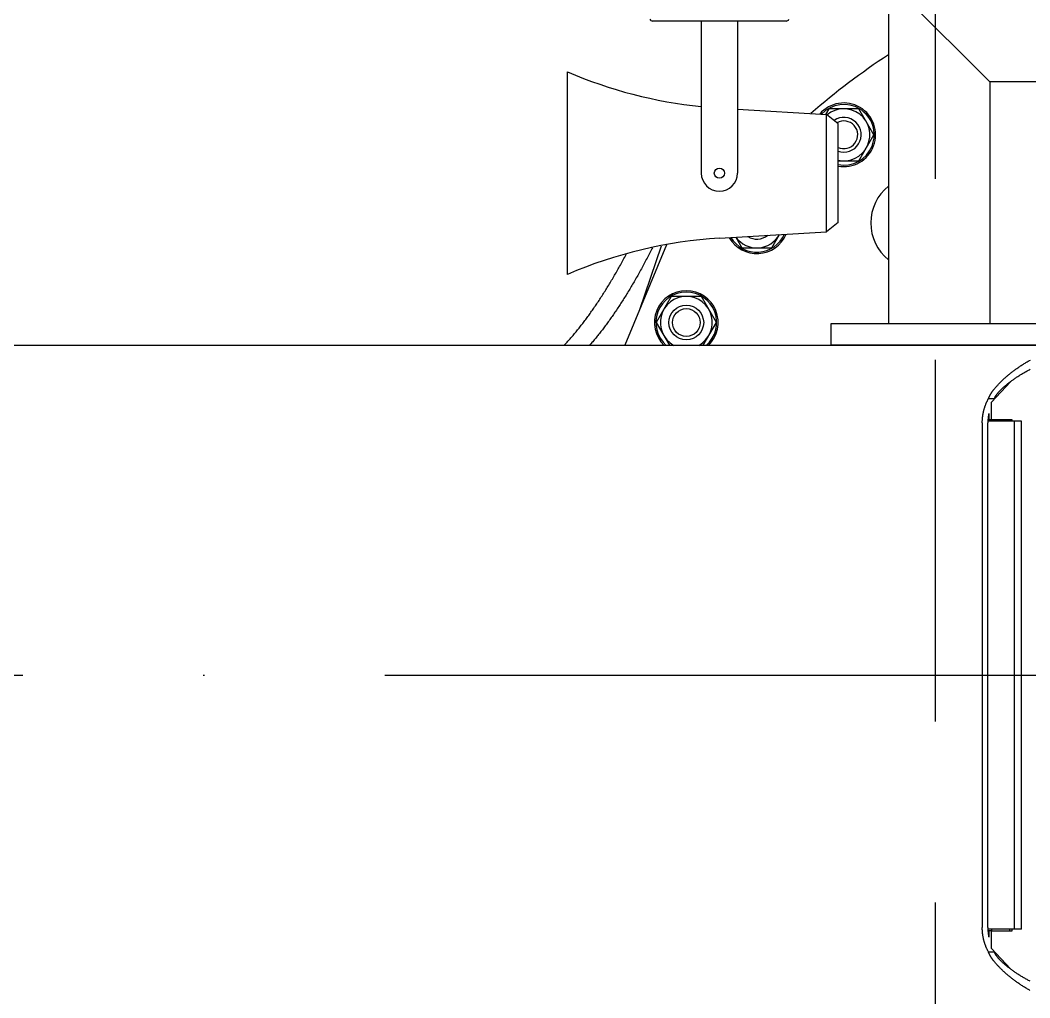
# Model space of a CAD drawing. Extents: x 1551 to 113148, y -1700 to 77018.
# Drawn here: x 13203 to 13900, y 22783 to 23458 of the extents above; entities that cross this region are included whole.
import ezdxf

# ---------------------------------------------------------------- set-up
doc = ezdxf.new("R2010")
doc.units = 0
doc.header["$LTSCALE"] = 500
doc.header["$MEASUREMENT"] = 0
doc.linetypes.add('CENTER', pattern=[3, 2.5, -0.25, 0, -0.25])
doc.linetypes.add('DASHED', pattern=[0.75, 0.5, -0.25])
doc.layers.get('0').update_dxf_attribs({"linetype": 'CONTINUOUS'})

# ---------------------------------------------------------------- blocks, each defined once
blk = doc.blocks.new('platform_top')
at = {"linetype": 'Continuous'}
for p, q in [((-9780.66, 3075.41), (-9793.79, 3089.59)), ((-9778.55, 3077.68), (-9782.42, 3077.68)), ((-9780.66, 3075.41), (-9780.66, 3063.18)), ((-9794.99, 3063.18), (-9794.99, 3062.18)), ((-9780.66, 3063.18), (-9794.99, 3063.18)), ((-9793.17, 3062.18), (-9793.17, 3063.18)), ((-9780.84, 3063.18), (-9780.84, 3062.18)), ((-9780.66, 3063.18), (-9778.84, 3063.18)), ((-9778.84, 3063.18), (-9778.84, 3067.69)), ((-9801.41, 3062.18), (-9801.41, 2711.18)), ((-9801.41, 3062.18), (-9796.48, 3062.18)), ((-9796.48, 2711.18), (-9796.48, 3062.18)), ((-9796.48, 3062.18), (-9778.23, 3062.18)), ((-9778.21, 3061.04), (-9778.21, 2712.33)), ((-9774.35, 2712.33), (-9774.35, 3061.04)), ((-9801.41, 2711.18), (-9778.23, 2711.18)), ((-9794.99, 2711.18), (-9794.99, 2710.18)), ((-9794.99, 2710.18), (-9780.66, 2710.18)), ((-9793.17, 2710.18), (-9793.17, 2711.18)), ((-9780.84, 2711.18), (-9780.84, 2710.18)), ((-9780.66, 2710.18), (-9778.84, 2710.18)), ((-9780.66, 2710.18), (-9780.66, 2697.94)), ((-9778.84, 2705.68), (-9778.84, 2710.18)), ((-9793.75, 2683.81), (-9780.66, 2697.94)), ((-9782.42, 2695.68), (-9778.55, 2695.68)), ((-8157.04, 2658.68), (-10512, 2658.68)), ((-10502, 2658.68), (-9669.85, 2658.68)), ((-9669.85, 2658.68), (-9669.85, 2643.68)), ((-9581.54, 2658.68), (-9590.64, 2642.93)), ((-9549.07, 2642.93), (-9558.17, 2658.68)), ((-9556.15, 2589.34), (-9527.48, 2658.68)), ((-9669.85, 2643.68), (-10502, 2643.68)), ((-9779.52, 2476.68), (-9779.52, 2643.68)), ((-9709.52, 2406.68), (-9709.52, 2643.68)), ((-9590.64, 2642.93), (-9580.25, 2624.93)), ((-9559.46, 2624.93), (-9549.07, 2642.93)), ((-9552.42, 2590.06), (-9537.62, 2634.17)), ((-9580.25, 2624.93), (-9559.46, 2624.93)), ((-9487.7, 2609.68), (-9487.7, 2469.68)), ((-9628.99, 2591.32), (-9634.29, 2582.14)), ((-9608.2, 2591.32), (-9628.99, 2591.32)), ((-9603.97, 2583.99), (-9608.2, 2591.32)), ((-9592.7, 2584.68), (-9666.72, 2580.17)), ((-9674.7, 2573.82), (-9666.72, 2580.17)), ((-9666.72, 2580.17), (-9666.72, 2499.19)), ((-9674.7, 2573.82), (-9674.7, 2505.54)), ((-9605.2, 2434.68), (-9605.2, 2539.68)), ((-9580.2, 2434.68), (-9580.2, 2539.68)), ((-9689.08, 2531.23), (-9699.47, 2513.23)), ((-9674.7, 2531.23), (-9689.08, 2531.23)), ((-9699.47, 2513.23), (-9689.08, 2495.23)), ((-9674.7, 2505.54), (-9666.72, 2499.19)), ((-9668.29, 2495.23), (-9666.03, 2499.15)), ((-9605.2, 2495.44), (-9666.72, 2499.19)), ((-9689.08, 2495.23), (-9668.29, 2495.23)), ((-10204.52, 2476.68), (-9779.52, 2476.68)), ((-9779.52, 2476.68), (-9709.52, 2406.68)), ((-9638.82, 2434.68), (-9546.59, 2434.68))]:
    blk.add_line(p, q, dxfattribs=at)
at = {"linetype": 'CENTER'}
blk.add_line((-7861.58, 2886.68), (-11156.47, 2886.68), dxfattribs=at)
at = {"linetype": 'Continuous'}
for points in [[(-9807.3, 3104.37), (-9806.76, 3104.08), (-9806.23, 3103.78), (-9805.7, 3103.48), (-9805.17, 3103.18), (-9804.65, 3102.87), (-9804.12, 3102.55), (-9803.6, 3102.24), (-9803.08, 3101.92), (-9802.56, 3101.6), (-9802.04, 3101.27), (-9801.53, 3100.94), (-9801.02, 3100.61), (-9800.51, 3100.28), (-9800.01, 3099.94), (-9799.51, 3099.6), (-9799.01, 3099.26), (-9798.52, 3098.92), (-9798.02, 3098.57), (-9797.54, 3098.22), (-9797.05, 3097.87), (-9796.57, 3097.52), (-9796.1, 3097.16), (-9795.62, 3096.81), (-9795.15, 3096.45), (-9794.69, 3096.09), (-9794.23, 3095.72), (-9793.77, 3095.36), (-9793.32, 3094.99), (-9792.87, 3094.63), (-9792.43, 3094.26), (-9791.99, 3093.89), (-9791.56, 3093.52), (-9791.13, 3093.15), (-9790.7, 3092.77), (-9790.28, 3092.4), (-9789.86, 3092.02), (-9789.45, 3091.65), (-9789.05, 3091.27), (-9788.65, 3090.89), (-9788.25, 3090.52), (-9787.86, 3090.14), (-9787.47, 3089.76), (-9787.09, 3089.38), (-9786.71, 3089), (-9786.34, 3088.62), (-9785.98, 3088.24), (-9785.62, 3087.87), (-9785.26, 3087.49), (-9784.91, 3087.11), (-9784.57, 3086.73), (-9784.23, 3086.35), (-9783.89, 3085.97), (-9783.56, 3085.6), (-9783.24, 3085.22), (-9782.92, 3084.84), (-9782.61, 3084.47), (-9782.3, 3084.09)], [(-9807.5, 3098.12), (-9806.95, 3097.83), (-9806.39, 3097.54), (-9805.84, 3097.25), (-9805.3, 3096.96), (-9804.75, 3096.66), (-9804.21, 3096.36), (-9803.67, 3096.06), (-9803.14, 3095.75), (-9802.6, 3095.45), (-9802.08, 3095.14), (-9801.55, 3094.82), (-9801.03, 3094.51), (-9800.52, 3094.19), (-9800.01, 3093.87), (-9799.5, 3093.55), (-9799, 3093.23), (-9798.5, 3092.91), (-9798.01, 3092.58), (-9797.52, 3092.25), (-9797.03, 3091.93), (-9796.56, 3091.6), (-9796.08, 3091.26), (-9795.62, 3090.93), (-9795.15, 3090.6), (-9794.7, 3090.26), (-9794.24, 3089.93), (-9793.8, 3089.59), (-9793.36, 3089.26), (-9792.92, 3088.92), (-9792.49, 3088.58), (-9792.07, 3088.25), (-9791.65, 3087.91), (-9791.24, 3087.57), (-9790.84, 3087.23), (-9790.44, 3086.9), (-9790.04, 3086.56), (-9789.65, 3086.22), (-9789.27, 3085.88), (-9788.89, 3085.55), (-9788.52, 3085.21), (-9788.16, 3084.88), (-9787.8, 3084.54), (-9787.45, 3084.21), (-9787.1, 3083.87), (-9786.76, 3083.54), (-9786.43, 3083.21), (-9786.1, 3082.88)], [(-9782.3, 3084.09), (-9782.14, 3083.89), (-9781.98, 3083.7), (-9781.83, 3083.5), (-9781.67, 3083.29), (-9781.52, 3083.09), (-9781.37, 3082.88), (-9781.23, 3082.68), (-9781.08, 3082.47), (-9780.94, 3082.26), (-9780.8, 3082.04), (-9780.66, 3081.83), (-9780.53, 3081.61), (-9780.39, 3081.4), (-9780.26, 3081.18), (-9780.13, 3080.96), (-9780, 3080.73), (-9779.88, 3080.51), (-9779.76, 3080.28), (-9779.63, 3080.05), (-9779.52, 3079.82), (-9779.4, 3079.59), (-9779.29, 3079.36), (-9779.17, 3079.13), (-9779.07, 3078.89), (-9778.96, 3078.65), (-9778.85, 3078.41), (-9778.75, 3078.17), (-9778.65, 3077.93), (-9778.55, 3077.68)], [(-9782.42, 3077.68), (-9782.51, 3077.88), (-9782.61, 3078.07), (-9782.71, 3078.26), (-9782.81, 3078.46), (-9782.92, 3078.65), (-9783.03, 3078.84), (-9783.13, 3079.02), (-9783.25, 3079.21), (-9783.36, 3079.4), (-9783.48, 3079.58), (-9783.59, 3079.77), (-9783.71, 3079.95), (-9783.84, 3080.13), (-9783.96, 3080.31), (-9784.09, 3080.49), (-9784.22, 3080.67), (-9784.35, 3080.84), (-9784.48, 3081.02), (-9784.62, 3081.19), (-9784.76, 3081.37), (-9784.9, 3081.54), (-9785.04, 3081.71), (-9785.18, 3081.88), (-9785.33, 3082.05), (-9785.48, 3082.22), (-9785.63, 3082.39), (-9785.79, 3082.55), (-9785.94, 3082.72), (-9786.1, 3082.88)], [(-9778.55, 3077.68), (-9778.41, 3077.43), (-9778.28, 3077.17), (-9778.14, 3076.92), (-9778.01, 3076.66), (-9777.88, 3076.4), (-9777.75, 3076.13), (-9777.62, 3075.87), (-9777.5, 3075.61), (-9777.37, 3075.34), (-9777.25, 3075.07), (-9777.14, 3074.8), (-9777.02, 3074.53), (-9776.91, 3074.26), (-9776.8, 3073.98), (-9776.69, 3073.71), (-9776.58, 3073.43), (-9776.48, 3073.16), (-9776.38, 3072.88), (-9776.28, 3072.6), (-9776.18, 3072.32), (-9776.09, 3072.03), (-9776, 3071.75), (-9775.91, 3071.46), (-9775.82, 3071.18), (-9775.74, 3070.89), (-9775.66, 3070.6), (-9775.58, 3070.32), (-9775.5, 3070.03), (-9775.42, 3069.73), (-9775.35, 3069.44), (-9775.28, 3069.15), (-9775.21, 3068.86), (-9775.15, 3068.56), (-9775.09, 3068.27), (-9775.03, 3067.97), (-9774.97, 3067.68), (-9774.91, 3067.38), (-9774.86, 3067.08), (-9774.81, 3066.78), (-9774.77, 3066.48), (-9774.72, 3066.19), (-9774.68, 3065.89), (-9774.64, 3065.59), (-9774.6, 3065.28), (-9774.57, 3064.98), (-9774.53, 3064.68), (-9774.51, 3064.38), (-9774.48, 3064.08), (-9774.45, 3063.77), (-9774.43, 3063.47), (-9774.41, 3063.17), (-9774.4, 3062.86), (-9774.38, 3062.56), (-9774.37, 3062.26), (-9774.36, 3061.95), (-9774.36, 3061.65), (-9774.35, 3061.34), (-9774.35, 3061.04)], [(-9778.23, 3061.95), (-9778.23, 3062.26), (-9778.25, 3062.56), (-9778.26, 3062.86), (-9778.28, 3063.17), (-9778.3, 3063.47), (-9778.32, 3063.77), (-9778.34, 3064.07), (-9778.37, 3064.38), (-9778.4, 3064.68), (-9778.43, 3064.98), (-9778.46, 3065.28), (-9778.5, 3065.58), (-9778.54, 3065.88), (-9778.58, 3066.18), (-9778.63, 3066.48), (-9778.67, 3066.77), (-9778.72, 3067.07), (-9778.78, 3067.37), (-9778.83, 3067.67), (-9778.84, 3067.69)], [(-9778.21, 3061.04), (-9778.21, 3061.34), (-9778.22, 3061.65), (-9778.23, 3061.95)], [(-9778.84, 2705.68), (-9778.84, 2705.68), (-9778.78, 2705.98), (-9778.73, 2706.28), (-9778.68, 2706.58), (-9778.63, 2706.87), (-9778.59, 2707.17), (-9778.54, 2707.47), (-9778.5, 2707.77), (-9778.47, 2708.07), (-9778.43, 2708.38), (-9778.4, 2708.68), (-9778.37, 2708.98), (-9778.34, 2709.28), (-9778.32, 2709.59), (-9778.3, 2709.89), (-9778.28, 2710.19), (-9778.26, 2710.5), (-9778.25, 2710.8), (-9778.23, 2711.11)], [(-9774.35, 2712.33), (-9774.35, 2712.02), (-9774.36, 2711.72), (-9774.36, 2711.41), (-9774.37, 2711.11), (-9774.38, 2710.81), (-9774.4, 2710.5), (-9774.41, 2710.2), (-9774.43, 2709.89), (-9774.45, 2709.59), (-9774.48, 2709.29), (-9774.51, 2708.99), (-9774.54, 2708.68), (-9774.57, 2708.38), (-9774.6, 2708.08), (-9774.64, 2707.78), (-9774.68, 2707.48), (-9774.72, 2707.18), (-9774.77, 2706.88), (-9774.81, 2706.58), (-9774.86, 2706.28), (-9774.92, 2705.99), (-9774.97, 2705.69), (-9775.03, 2705.39), (-9775.09, 2705.1), (-9775.15, 2704.8), (-9775.21, 2704.51), (-9775.28, 2704.22), (-9775.35, 2703.92), (-9775.42, 2703.63), (-9775.5, 2703.34), (-9775.58, 2703.05), (-9775.66, 2702.76), (-9775.74, 2702.47), (-9775.82, 2702.19), (-9775.91, 2701.9), (-9776, 2701.62), (-9776.09, 2701.33), (-9776.18, 2701.05), (-9776.28, 2700.77), (-9776.38, 2700.49), (-9776.48, 2700.21), (-9776.58, 2699.93), (-9776.69, 2699.66), (-9776.8, 2699.38), (-9776.91, 2699.11), (-9777.02, 2698.84), (-9777.14, 2698.57), (-9777.25, 2698.3), (-9777.37, 2698.03), (-9777.5, 2697.76), (-9777.62, 2697.5), (-9777.75, 2697.23), (-9777.88, 2696.97), (-9778.01, 2696.71), (-9778.14, 2696.45), (-9778.28, 2696.19), (-9778.41, 2695.94), (-9778.55, 2695.68)], [(-9778.23, 2711.11), (-9778.23, 2711.41), (-9778.22, 2711.72), (-9778.21, 2712.02), (-9778.21, 2712.33)], [(-9786.1, 2690.49), (-9785.94, 2690.65), (-9785.79, 2690.82), (-9785.63, 2690.98), (-9785.48, 2691.15), (-9785.33, 2691.32), (-9785.18, 2691.49), (-9785.04, 2691.66), (-9784.9, 2691.83), (-9784.76, 2692), (-9784.62, 2692.17), (-9784.48, 2692.35), (-9784.35, 2692.52), (-9784.22, 2692.7), (-9784.09, 2692.88), (-9783.96, 2693.06), (-9783.84, 2693.24), (-9783.71, 2693.42), (-9783.59, 2693.6), (-9783.48, 2693.79), (-9783.36, 2693.97), (-9783.25, 2694.16), (-9783.13, 2694.34), (-9783.03, 2694.53), (-9782.92, 2694.72), (-9782.81, 2694.91), (-9782.71, 2695.1), (-9782.61, 2695.3), (-9782.51, 2695.49), (-9782.42, 2695.68)], [(-9778.55, 2695.68), (-9778.65, 2695.44), (-9778.75, 2695.2), (-9778.85, 2694.96), (-9778.96, 2694.72), (-9779.06, 2694.48), (-9779.17, 2694.24), (-9779.29, 2694.01), (-9779.4, 2693.78), (-9779.52, 2693.54), (-9779.63, 2693.31), (-9779.75, 2693.09), (-9779.88, 2692.86), (-9780, 2692.64), (-9780.13, 2692.41), (-9780.26, 2692.19), (-9780.39, 2691.97), (-9780.53, 2691.75), (-9780.66, 2691.54), (-9780.8, 2691.32), (-9780.94, 2691.11), (-9781.08, 2690.9), (-9781.23, 2690.69), (-9781.37, 2690.48), (-9781.52, 2690.28), (-9781.67, 2690.07), (-9781.83, 2689.87), (-9781.98, 2689.67), (-9782.14, 2689.47), (-9782.3, 2689.28)], [(-9782.3, 2689.28), (-9782.6, 2688.9), (-9782.91, 2688.53), (-9783.23, 2688.16), (-9783.55, 2687.79), (-9783.87, 2687.42), (-9784.2, 2687.04), (-9784.54, 2686.67), (-9784.88, 2686.29), (-9785.23, 2685.92), (-9785.58, 2685.55), (-9785.93, 2685.17), (-9786.29, 2684.8), (-9786.66, 2684.42), (-9787.03, 2684.05), (-9787.4, 2683.68), (-9787.78, 2683.3), (-9788.17, 2682.93), (-9788.56, 2682.56), (-9788.95, 2682.18), (-9789.35, 2681.81), (-9789.76, 2681.44), (-9790.17, 2681.07), (-9790.58, 2680.7), (-9791, 2680.33), (-9791.43, 2679.96), (-9791.86, 2679.59), (-9792.29, 2679.23), (-9792.73, 2678.86), (-9793.17, 2678.5), (-9793.61, 2678.13), (-9794.07, 2677.77), (-9794.52, 2677.41), (-9794.98, 2677.05), (-9795.44, 2676.7), (-9795.91, 2676.34), (-9796.38, 2675.99), (-9796.86, 2675.64), (-9797.34, 2675.29), (-9797.82, 2674.94), (-9798.31, 2674.59), (-9798.8, 2674.25), (-9799.3, 2673.91), (-9799.79, 2673.57), (-9800.3, 2673.23), (-9800.8, 2672.9), (-9801.31, 2672.57), (-9801.82, 2672.24), (-9802.33, 2671.91), (-9802.85, 2671.59), (-9803.37, 2671.27), (-9803.89, 2670.95), (-9804.41, 2670.64), (-9804.94, 2670.33), (-9805.47, 2670.02), (-9806, 2669.72), (-9806.53, 2669.42), (-9807.06, 2669.12), (-9807.59, 2668.83)], [(-9786.1, 2690.49), (-9786.43, 2690.16), (-9786.76, 2689.83), (-9787.1, 2689.49), (-9787.45, 2689.16), (-9787.8, 2688.83), (-9788.16, 2688.49), (-9788.52, 2688.16), (-9788.89, 2687.82), (-9789.27, 2687.48), (-9789.65, 2687.15), (-9790.04, 2686.81), (-9790.44, 2686.47), (-9790.84, 2686.13), (-9791.24, 2685.8), (-9791.65, 2685.46), (-9792.07, 2685.12), (-9792.49, 2684.78), (-9792.92, 2684.45), (-9793.36, 2684.11), (-9793.8, 2683.77), (-9794.24, 2683.44), (-9794.7, 2683.1), (-9795.15, 2682.77), (-9795.62, 2682.44), (-9796.08, 2682.1), (-9796.56, 2681.77), (-9797.03, 2681.44), (-9797.52, 2681.11), (-9798.01, 2680.79), (-9798.5, 2680.46), (-9799, 2680.14), (-9799.5, 2679.81), (-9800.01, 2679.49), (-9800.52, 2679.17), (-9801.03, 2678.86), (-9801.55, 2678.54), (-9802.08, 2678.23), (-9802.6, 2677.92), (-9803.14, 2677.61), (-9803.67, 2677.31), (-9804.21, 2677.01), (-9804.75, 2676.71), (-9805.3, 2676.41), (-9805.84, 2676.11), (-9806.39, 2675.82), (-9806.95, 2675.54), (-9807.5, 2675.25)], [(-9546.48, 2591.21), (-9546.12, 2591.93), (-9545.64, 2592.88), (-9545.16, 2593.83), (-9544.67, 2594.78), (-9544.19, 2595.72), (-9543.7, 2596.66), (-9543.22, 2597.59), (-9542.73, 2598.53), (-9542.24, 2599.46), (-9541.75, 2600.38), (-9541.26, 2601.31), (-9540.77, 2602.23), (-9540.27, 2603.14), (-9539.78, 2604.05), (-9539.29, 2604.96), (-9538.79, 2605.87), (-9538.3, 2606.77), (-9537.8, 2607.67), (-9537.3, 2608.56), (-9536.81, 2609.45), (-9536.31, 2610.34), (-9535.81, 2611.22), (-9535.31, 2612.1), (-9534.81, 2612.98), (-9534.31, 2613.85), (-9533.81, 2614.71), (-9533.3, 2615.58), (-9532.8, 2616.44), (-9532.3, 2617.29), (-9531.79, 2618.14), (-9531.29, 2618.99), (-9530.78, 2619.83), (-9530.28, 2620.67), (-9529.77, 2621.51), (-9529.26, 2622.34), (-9528.76, 2623.16), (-9528.25, 2623.99), (-9527.74, 2624.8), (-9527.23, 2625.62), (-9526.72, 2626.43), (-9526.21, 2627.23), (-9525.7, 2628.03), (-9525.19, 2628.83), (-9524.68, 2629.62), (-9524.17, 2630.41), (-9523.66, 2631.19), (-9523.15, 2631.97), (-9522.64, 2632.74), (-9522.13, 2633.51), (-9521.61, 2634.28), (-9521.1, 2635.04), (-9520.59, 2635.79), (-9520.07, 2636.54), (-9519.56, 2637.29), (-9519.05, 2638.03), (-9518.54, 2638.77), (-9518.02, 2639.5), (-9517.51, 2640.23), (-9517, 2640.95), (-9516.48, 2641.66), (-9515.97, 2642.38), (-9515.45, 2643.08), (-9514.94, 2643.79), (-9514.43, 2644.49), (-9513.91, 2645.18), (-9513.4, 2645.87), (-9512.89, 2646.55), (-9512.37, 2647.23), (-9511.86, 2647.9), (-9511.35, 2648.57), (-9510.83, 2649.23), (-9510.32, 2649.89), (-9509.81, 2650.54), (-9509.29, 2651.18), (-9508.78, 2651.83), (-9508.27, 2652.46), (-9507.76, 2653.09), (-9507.25, 2653.72), (-9506.73, 2654.34), (-9506.22, 2654.96), (-9505.71, 2655.57), (-9505.2, 2656.17), (-9504.69, 2656.77), (-9504.18, 2657.37), (-9503.67, 2657.95), (-9503.16, 2658.54), (-9503.03, 2658.68)], [(-9485.47, 2658.68), (-9485.54, 2658.61), (-9486.05, 2658.07), (-9486.55, 2657.53), (-9487.06, 2656.98), (-9487.57, 2656.43), (-9488.07, 2655.87), (-9488.58, 2655.3), (-9489.09, 2654.73), (-9489.6, 2654.16), (-9490.11, 2653.57), (-9490.62, 2652.99), (-9491.13, 2652.39), (-9491.64, 2651.8), (-9492.15, 2651.19), (-9492.66, 2650.58), (-9493.17, 2649.97), (-9493.68, 2649.35), (-9494.19, 2648.72), (-9494.7, 2648.09), (-9495.22, 2647.46), (-9495.73, 2646.82), (-9496.24, 2646.17), (-9496.76, 2645.52), (-9497.27, 2644.86), (-9497.78, 2644.2), (-9498.3, 2643.53), (-9498.81, 2642.86), (-9499.32, 2642.19), (-9499.84, 2641.5), (-9500.35, 2640.82), (-9500.87, 2640.12), (-9501.38, 2639.43), (-9501.89, 2638.72), (-9502.41, 2638.02), (-9502.92, 2637.3), (-9503.44, 2636.59), (-9503.95, 2635.87), (-9504.47, 2635.14), (-9504.98, 2634.41), (-9505.49, 2633.67), (-9506.01, 2632.93), (-9506.52, 2632.18), (-9507.04, 2631.43), (-9507.55, 2630.67), (-9508.06, 2629.91), (-9508.58, 2629.15), (-9509.09, 2628.38), (-9509.6, 2627.6), (-9510.11, 2626.83), (-9510.63, 2626.04), (-9511.14, 2625.25), (-9511.65, 2624.46), (-9512.16, 2623.66), (-9512.67, 2622.86), (-9513.18, 2622.05), (-9513.69, 2621.24), (-9514.2, 2620.43), (-9514.71, 2619.61), (-9515.22, 2618.79), (-9515.73, 2617.96), (-9516.24, 2617.13), (-9516.75, 2616.29), (-9517.26, 2615.45), (-9517.76, 2614.6), (-9518.27, 2613.75), (-9518.78, 2612.9), (-9519.28, 2612.04), (-9519.79, 2611.18), (-9520.29, 2610.31), (-9520.79, 2609.45), (-9521.3, 2608.57), (-9521.8, 2607.69), (-9522.3, 2606.81), (-9522.8, 2605.93), (-9523.3, 2605.04), (-9523.8, 2604.14), (-9524.3, 2603.25), (-9524.8, 2602.35), (-9525.3, 2601.44), (-9525.79, 2600.53), (-9526.29, 2599.62), (-9526.79, 2598.71), (-9527.28, 2597.79), (-9527.77, 2596.86), (-9528.27, 2595.94), (-9528.4, 2595.68)]]:
    blk.add_lwpolyline(points, dxfattribs=at)
for centre, radius in [((-9569.86, 2642.93), 12), ((-9569.86, 2642.93), 9.6), ((-9592.7, 2539.68), 3.5)]:
    blk.add_circle(centre, radius, dxfattribs=at)
for centre, radius, start, end in [((-9569.86, 2642.93), 22, 134.00545, 45.8882), ((-9569.86, 2642.93), 21, 131.1886, 48.89445), ((-9569.86, 2642.93), 18, 118.78814, 61.21186), ((-9611.8, 2897.89), 313.79, 273.48932, 293.29567), ((-9729.79, 2574.13), 32.5, 308.5832, 51.4167), ((-9618.6, 2573.32), 22, 29.94755, 157.02511), ((-9618.6, 2573.32), 21, 31.2946, 155.65616), ((-9618.6, 2573.32), 18, 36.3792, 150.62048), ((-9618.6, 2573.32), 12, 58.21534, 128.91851), ((-9592.7, 2539.68), 12.5, 0, 180), ((-9678.68, 2513.23), 22, 79.54406, 319.27969), ((-9678.68, 2513.23), 21, 79.03927, 317.10409), ((-9678.68, 2513.23), 18, 77.1947, 310.14577), ((-9678.68, 2513.23), 12, 70.60054, 304.25448), ((-9678.68, 2513.23), 9.6, 65.47917, 299.76704), ((-9678.68, 2513.23), 9.6, 299.76704, 299.87134), ((-9992.04, 2886.68), 513.5, 303.38058, 310.8969), ((-9611.8, 2181.47), 313.79, 66.70433, 84.21516), ((-9638.82, 2432.68), 2, 90, 159.44395), ((-9546.59, 2432.68), 2, 20.55605, 90)]:
    blk.add_arc(centre, radius, start, end, dxfattribs=at)

msp = doc.modelspace()

# ---------------------------------------------------------------- linework, layer by layer
at = {"linetype": 'DASHED'}
msp.add_line((13835.105, 21848.758), (13835.105, 31448.758), dxfattribs=at)

# ---------------------------------------------------------------- block references
at = {"linetype": 'CENTER', "rotation": 180}
msp.add_blockref('platform_top', (4092.981, 25892.444), dxfattribs=at)

doc.saveas('drawing.dxf')
